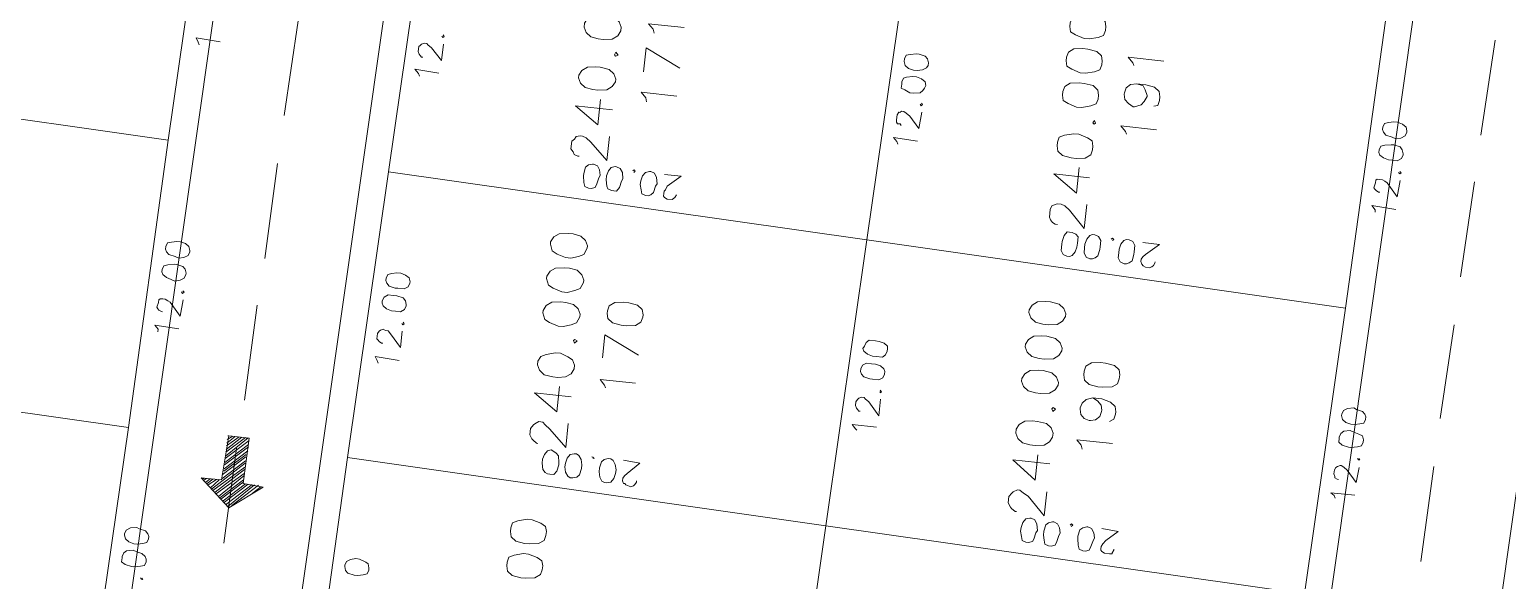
# Model space of a CAD drawing. Header units: metres. Extents: x -977055 to 805873, y -1033982 to 242021.
# Drawn here: x 2509.5 to 2571, y 805 to 828 of the extents above; entities that cross this region are included whole.
import ezdxf

# ---------------------------------------------------------------- set-up
doc = ezdxf.new("R2010")
doc.units = ezdxf.units.M
for name, color, linetype in [('PDF_acera', 7, 'Continuous'), ('PDF_areas por lote', 7, 'Continuous'), ('PDF_COTAS', 7, 'Continuous'), ('PDF_linea de centro', 7, 'Continuous'), ('PDF_LOTES', 7, 'Continuous'), ('PDF_No. lotes', 7, 'Continuous'), ('PDF_VIAS', 7, 'Continuous')]:
    doc.layers.add(name, color=color, linetype=linetype)

# ---------------------------------------------------------------- blocks, each defined once
blk = doc.blocks.new('CALLE')
at = {"layer": 'PDF_acera', "lineweight": 9}
for points in [[(-139.031424, -91.826784), (-137.676672, -90.556704), (-136.618272, -59.439744), (-137.888352, -58.084992), (-293.684832, -52.750656), (-245.083104, -88.185888)], [(-140.55552, -136.74528), (-139.28544, -138.100032), (-140.34384, -169.216992), (-141.740928, -170.487072), (-209.478528, -168.200928), (-215.70192, -134.20512)]]:
    blk.add_lwpolyline(points, close=True, dxfattribs=at)
blk.add_lwpolyline([(-236.319552, -99.828288), (-218.538432, -128.48976), (-140.386176, -131.156928), (-139.031424, -129.886848), (-137.973024, -98.769888), (-139.243104, -97.415136), (-233.102016, -94.1976)], dxfattribs=at)
at = {"layer": 'PDF_areas por lote', "lineweight": 9}
for points in [[(-189.792288, -102.283776), (-189.961632, -102.326112), (-190.08864, -102.495456), (-190.130976, -102.791808), (-190.130976, -102.961152), (-190.08864, -103.257504), (-189.961632, -103.426848), (-189.792288, -103.469184), (-189.66528, -103.469184), (-189.495936, -103.426848), (-189.411264, -103.257504), (-189.326592, -102.961152), (-189.326592, -102.791808), (-189.411264, -102.495456), (-189.495936, -102.326112), (-189.66528, -102.283776)], [(-188.649216, -102.283776), (-188.81856, -102.326112), (-188.945568, -102.495456), (-188.987904, -102.791808), (-188.987904, -102.961152), (-188.945568, -103.257504), (-188.81856, -103.426848), (-188.649216, -103.469184), (-188.522208, -103.469184), (-188.352864, -103.426848), (-188.268192, -103.257504), (-188.18352, -102.961152), (-188.18352, -102.791808), (-188.268192, -102.495456), (-188.352864, -102.326112), (-188.522208, -102.283776)], [(-183.060864, -102.580128), (-183.230208, -102.6648), (-183.357216, -102.834144), (-183.399552, -103.130496), (-183.399552, -103.29984), (-183.357216, -103.553856), (-183.230208, -103.7232), (-183.060864, -103.807872), (-182.933856, -103.807872), (-182.764512, -103.7232), (-182.67984, -103.553856), (-182.595168, -103.29984), (-182.595168, -103.130496), (-182.67984, -102.834144), (-182.764512, -102.6648), (-182.933856, -102.580128)], [(-181.325088, -102.580128), (-181.536768, -102.6648), (-181.62144, -102.834144), (-181.706112, -103.130496), (-181.706112, -103.29984), (-181.62144, -103.553856), (-181.536768, -103.7232), (-181.325088, -103.807872), (-181.240416, -103.807872), (-181.071072, -103.7232), (-180.944064, -103.553856), (-180.901728, -103.29984), (-180.901728, -103.130496), (-180.944064, -102.834144), (-181.071072, -102.6648), (-181.240416, -102.580128)], [(-180.182016, -102.580128), (-180.393696, -102.6648), (-180.478368, -102.834144), (-180.56304, -103.130496), (-180.56304, -103.29984), (-180.478368, -103.553856), (-180.393696, -103.7232), (-180.182016, -103.807872), (-180.097344, -103.807872), (-179.928, -103.7232), (-179.800992, -103.553856), (-179.758656, -103.29984), (-179.758656, -103.130496), (-179.800992, -102.834144), (-179.928, -102.6648), (-180.097344, -102.580128)], [(-179.038944, -102.580128), (-179.250624, -102.6648), (-179.335296, -102.834144), (-179.419968, -103.130496), (-179.419968, -103.29984), (-179.335296, -103.553856), (-179.250624, -103.7232), (-179.038944, -103.807872), (-178.954272, -103.807872), (-178.784928, -103.7232), (-178.65792, -103.553856), (-178.615584, -103.29984), (-178.615584, -103.130496), (-178.65792, -102.834144), (-178.784928, -102.6648), (-178.954272, -102.580128)], [(-173.450592, -102.918816), (-173.619936, -103.003488), (-173.746944, -103.172832), (-173.78928, -103.426848), (-173.78928, -103.596192), (-173.746944, -103.892544), (-173.619936, -104.061888), (-173.450592, -104.14656), (-173.36592, -104.14656), (-173.196576, -104.061888), (-173.069568, -103.892544), (-173.027232, -103.596192), (-173.027232, -103.426848), (-173.069568, -103.172832), (-173.196576, -103.003488), (-173.36592, -102.918816)], [(-171.757152, -102.918816), (-171.926496, -103.003488), (-172.053504, -103.172832), (-172.09584, -103.426848), (-172.09584, -103.596192), (-172.053504, -103.892544), (-171.926496, -104.061888), (-171.757152, -104.14656), (-171.630144, -104.14656), (-171.4608, -104.061888), (-171.333792, -103.892544), (-171.291456, -103.596192), (-171.291456, -103.426848), (-171.333792, -103.172832), (-171.4608, -103.003488), (-171.630144, -102.918816)], [(-182.129472, -103.680864), (-182.214144, -103.7232), (-182.129472, -103.807872), (-182.087136, -103.7232)], [(-172.561536, -104.019552), (-172.603872, -104.061888), (-172.561536, -104.14656), (-172.476864, -104.061888)], [(-183.611232, -118.583136), (-183.780576, -118.667808), (-183.907584, -118.837152), (-183.94992, -119.091168), (-183.94992, -119.260512), (-183.907584, -119.556864), (-183.780576, -119.726208), (-183.611232, -119.81088), (-183.484224, -119.81088), (-183.31488, -119.726208), (-183.187872, -119.556864), (-183.145536, -119.260512), (-183.145536, -119.091168), (-183.187872, -118.837152), (-183.31488, -118.667808), (-183.484224, -118.583136)], [(-181.875456, -118.583136), (-182.0448, -118.667808), (-182.171808, -118.837152), (-182.214144, -119.091168), (-182.214144, -119.260512), (-182.171808, -119.556864), (-182.0448, -119.726208), (-181.875456, -119.81088), (-181.790784, -119.81088), (-181.62144, -119.726208), (-181.494432, -119.556864), (-181.452096, -119.260512), (-181.452096, -119.091168), (-181.494432, -118.837152), (-181.62144, -118.667808), (-181.790784, -118.583136)], [(-180.732384, -118.583136), (-180.901728, -118.667808), (-181.028736, -118.837152), (-181.071072, -119.091168), (-181.071072, -119.260512), (-181.028736, -119.556864), (-180.901728, -119.726208), (-180.732384, -119.81088), (-180.647712, -119.81088), (-180.478368, -119.726208), (-180.35136, -119.556864), (-180.309024, -119.260512), (-180.309024, -119.091168), (-180.35136, -118.837152), (-180.478368, -118.667808), (-180.647712, -118.583136)], [(-179.589312, -118.583136), (-179.758656, -118.667808), (-179.885664, -118.837152), (-179.928, -119.091168), (-179.928, -119.260512), (-179.885664, -119.556864), (-179.758656, -119.726208), (-179.589312, -119.81088), (-179.50464, -119.81088), (-179.335296, -119.726208), (-179.208288, -119.556864), (-179.165952, -119.260512), (-179.165952, -119.091168), (-179.208288, -118.837152), (-179.335296, -118.667808), (-179.50464, -118.583136)], [(-174.00096, -118.921824), (-174.170304, -118.96416), (-174.297312, -119.133504), (-174.339648, -119.429856), (-174.339648, -119.5992), (-174.297312, -119.895552), (-174.170304, -120.064896), (-174.00096, -120.107232), (-173.873952, -120.107232), (-173.704608, -120.064896), (-173.619936, -119.895552), (-173.535264, -119.5992), (-173.535264, -119.429856), (-173.619936, -119.133504), (-173.704608, -118.96416), (-173.873952, -118.921824)], [(-172.30752, -118.921824), (-172.476864, -118.96416), (-172.561536, -119.133504), (-172.646208, -119.429856), (-172.646208, -119.5992), (-172.561536, -119.895552), (-172.476864, -120.064896), (-172.30752, -120.107232), (-172.180512, -120.107232), (-172.011168, -120.064896), (-171.88416, -119.895552), (-171.841824, -119.5992), (-171.841824, -119.429856), (-171.88416, -119.133504), (-172.011168, -118.96416), (-172.180512, -118.921824)], [(-171.164448, -118.921824), (-171.333792, -118.96416), (-171.418464, -119.133504), (-171.503136, -119.429856), (-171.503136, -119.5992), (-171.418464, -119.895552), (-171.333792, -120.064896), (-171.164448, -120.107232), (-171.03744, -120.107232), (-170.868096, -120.064896), (-170.741088, -119.895552), (-170.698752, -119.5992), (-170.698752, -119.429856), (-170.741088, -119.133504), (-170.868096, -118.96416), (-171.03744, -118.921824)], [(-170.021376, -118.921824), (-170.19072, -118.96416), (-170.275392, -119.133504), (-170.360064, -119.429856), (-170.360064, -119.5992), (-170.275392, -119.895552), (-170.19072, -120.064896), (-170.021376, -120.107232), (-169.894368, -120.107232), (-169.725024, -120.064896), (-169.598016, -119.895552), (-169.55568, -119.5992), (-169.55568, -119.429856), (-169.598016, -119.133504), (-169.725024, -118.96416), (-169.894368, -118.921824)], [(-182.67984, -119.683872), (-182.764512, -119.726208), (-182.67984, -119.81088), (-182.637504, -119.726208)], [(-173.111904, -120.02256), (-173.15424, -120.064896), (-173.111904, -120.107232), (-173.027232, -120.064896)]]:
    blk.add_lwpolyline(points, close=True, dxfattribs=at)
for points in [[(-185.64336, -102.87648), (-185.64336, -102.834144), (-185.558688, -102.707136), (-185.516352, -102.6648), (-185.389344, -102.580128), (-185.177664, -102.580128), (-185.050656, -102.6648), (-185.00832, -102.707136), (-184.923648, -102.834144), (-184.923648, -102.961152), (-185.00832, -103.045824), (-185.135328, -103.215168), (-185.685696, -103.807872), (-184.881312, -103.807872)], [(-183.992256, -103.807872), (-183.992256, -102.580128), (-184.542624, -103.384512), (-183.695904, -103.384512)], [(-176.033088, -103.215168), (-176.033088, -103.172832), (-175.990752, -103.045824), (-175.90608, -103.003488), (-175.821408, -102.918816), (-175.567392, -102.918816), (-175.48272, -103.003488), (-175.398048, -103.045824), (-175.355712, -103.172832), (-175.355712, -103.257504), (-175.398048, -103.384512), (-175.525056, -103.553856), (-176.075424, -104.14656), (-175.27104, -104.14656)], [(-174.381984, -104.14656), (-174.381984, -102.918816), (-174.932352, -103.7232), (-174.085632, -103.7232)], [(-186.193728, -118.879488), (-186.193728, -118.837152), (-186.109056, -118.710144), (-186.06672, -118.667808), (-185.939712, -118.583136), (-185.728032, -118.583136), (-185.601024, -118.667808), (-185.558688, -118.710144), (-185.474016, -118.837152), (-185.474016, -118.921824), (-185.558688, -119.048832), (-185.64336, -119.218176), (-186.236064, -119.81088), (-185.43168, -119.81088)], [(-184.500288, -119.81088), (-184.500288, -118.583136), (-185.092992, -119.38752), (-184.246272, -119.38752)], [(-176.583456, -119.218176), (-176.583456, -119.133504), (-176.54112, -119.048832), (-176.456448, -118.96416), (-176.371776, -118.921824), (-176.11776, -118.921824), (-175.990752, -118.96416), (-175.948416, -119.048832), (-175.90608, -119.133504), (-175.90608, -119.260512), (-175.948416, -119.38752), (-176.075424, -119.556864), (-176.625792, -120.107232), (-175.821408, -120.107232)], [(-174.932352, -120.107232), (-174.932352, -118.921824), (-175.48272, -119.726208), (-174.636, -119.726208)]]:
    blk.add_lwpolyline(points, dxfattribs=at)
at = {"layer": 'PDF_COTAS', "lineweight": 9}
for points in [[(-190.893024, -89.582976), (-191.020032, -89.582976), (-191.104704, -89.709984), (-191.14704, -89.921664), (-191.14704, -90.006336), (-191.104704, -90.218016), (-191.062368, -90.345024), (-190.93536, -90.38736), (-190.850688, -90.38736), (-190.766016, -90.345024), (-190.681344, -90.218016), (-190.639008, -90.048672), (-190.596672, -89.921664), (-190.639008, -89.709984), (-190.72368, -89.625312), (-190.850688, -89.582976)], [(-190.130976, -89.582976), (-190.257984, -89.625312), (-190.342656, -89.75232), (-190.384992, -89.921664), (-190.384992, -90.048672), (-190.342656, -90.218016), (-190.30032, -90.345024), (-190.173312, -90.38736), (-190.08864, -90.38736), (-190.003968, -90.345024), (-189.919296, -90.260352), (-189.87696, -90.048672), (-189.834624, -89.964), (-189.87696, -89.75232), (-189.961632, -89.625312), (-190.08864, -89.582976)], [(-181.325088, -89.879328), (-181.40976, -89.921664), (-181.494432, -90.048672), (-181.536768, -90.218016), (-181.579104, -90.345024), (-181.536768, -90.514368), (-181.452096, -90.641376), (-181.325088, -90.683712), (-181.282752, -90.683712), (-181.155744, -90.641376), (-181.071072, -90.556704), (-181.028736, -90.345024), (-181.028736, -90.260352), (-181.071072, -90.048672), (-181.113408, -89.921664), (-181.240416, -89.879328)], [(-180.56304, -89.921664), (-180.647712, -89.964), (-180.732384, -90.048672), (-180.77472, -90.260352), (-180.817056, -90.38736), (-180.77472, -90.556704), (-180.690048, -90.683712), (-180.56304, -90.726048), (-180.520704, -90.726048), (-180.393696, -90.683712), (-180.309024, -90.556704), (-180.266688, -90.38736), (-180.266688, -90.260352), (-180.309024, -90.091008), (-180.35136, -89.964), (-180.478368, -89.921664)], [(-190.384992, -96.94944), (-190.512, -96.991776), (-190.596672, -97.076448), (-190.639008, -97.288128), (-190.639008, -97.415136), (-190.596672, -97.58448), (-190.554336, -97.711488), (-190.427328, -97.753824), (-190.342656, -97.753824), (-190.215648, -97.711488), (-190.173312, -97.626816), (-190.08864, -97.415136), (-190.08864, -97.288128), (-190.130976, -97.118784), (-190.215648, -96.991776), (-190.342656, -96.94944)], [(-181.579104, -97.245792), (-181.663776, -97.288128), (-181.748448, -97.415136), (-181.790784, -97.58448), (-181.790784, -97.711488), (-181.790784, -97.880832), (-181.706112, -98.00784), (-181.579104, -98.050176), (-181.536768, -98.050176), (-181.40976, -98.00784), (-181.325088, -97.923168), (-181.282752, -97.711488), (-181.282752, -97.58448), (-181.282752, -97.415136), (-181.367424, -97.288128), (-181.494432, -97.245792)], [(-180.817056, -97.288128), (-180.901728, -97.330464), (-180.9864, -97.415136), (-181.028736, -97.626816), (-181.028736, -97.711488), (-181.028736, -97.923168), (-180.944064, -98.050176), (-180.817056, -98.092512), (-180.77472, -98.092512), (-180.647712, -98.050176), (-180.56304, -97.923168), (-180.520704, -97.753824), (-180.520704, -97.626816), (-180.56304, -97.457472), (-180.605376, -97.330464), (-180.732384, -97.288128)], [(-186.617088, -103.384512), (-186.617088, -103.51152), (-186.49008, -103.596192), (-186.2784, -103.638528), (-186.193728, -103.638528), (-185.982048, -103.596192), (-185.897376, -103.51152), (-185.85504, -103.426848), (-185.812704, -103.342176), (-185.85504, -103.215168), (-185.982048, -103.130496), (-186.151392, -103.08816), (-186.2784, -103.08816), (-186.49008, -103.130496), (-186.574752, -103.215168), (-186.617088, -103.29984)], [(-186.617088, -103.384512), (-186.617088, -103.51152), (-186.49008, -103.596192), (-186.2784, -103.638528), (-186.193728, -103.638528), (-185.982048, -103.596192), (-185.897376, -103.51152), (-185.85504, -103.426848), (-185.812704, -103.342176), (-185.85504, -103.215168), (-185.982048, -103.130496), (-186.151392, -103.08816), (-186.2784, -103.08816), (-186.49008, -103.130496), (-186.574752, -103.215168), (-186.617088, -103.29984)], [(-177.049152, -103.7232), (-177.006816, -103.850208), (-176.879808, -103.892544), (-176.710464, -103.93488), (-176.583456, -103.977216), (-176.414112, -103.93488), (-176.287104, -103.850208), (-176.244768, -103.7232), (-176.244768, -103.680864), (-176.287104, -103.553856), (-176.371776, -103.469184), (-176.583456, -103.426848), (-176.668128, -103.426848), (-176.879808, -103.469184), (-177.006816, -103.51152), (-177.049152, -103.638528)], [(-177.049152, -103.7232), (-177.006816, -103.850208), (-176.879808, -103.892544), (-176.710464, -103.93488), (-176.583456, -103.977216), (-176.414112, -103.93488), (-176.287104, -103.850208), (-176.244768, -103.7232), (-176.244768, -103.680864), (-176.287104, -103.553856), (-176.371776, -103.469184), (-176.583456, -103.426848), (-176.668128, -103.426848), (-176.879808, -103.469184), (-177.006816, -103.51152), (-177.049152, -103.638528)], [(-186.659424, -104.14656), (-186.617088, -104.273568), (-186.532416, -104.35824), (-186.320736, -104.400576), (-186.193728, -104.400576), (-186.024384, -104.35824), (-185.897376, -104.273568), (-185.85504, -104.188896), (-185.85504, -104.104224), (-185.897376, -103.977216), (-186.024384, -103.892544), (-186.193728, -103.850208), (-186.320736, -103.850208), (-186.49008, -103.892544), (-186.617088, -103.977216), (-186.659424, -104.061888)], [(-186.659424, -104.14656), (-186.617088, -104.273568), (-186.532416, -104.35824), (-186.320736, -104.400576), (-186.193728, -104.400576), (-186.024384, -104.35824), (-185.897376, -104.273568), (-185.85504, -104.188896), (-185.85504, -104.104224), (-185.897376, -103.977216), (-186.024384, -103.892544), (-186.193728, -103.850208), (-186.320736, -103.850208), (-186.49008, -103.892544), (-186.617088, -103.977216), (-186.659424, -104.061888)], [(-177.049152, -104.485248), (-177.049152, -104.56992), (-176.922144, -104.654592), (-176.710464, -104.696928), (-176.625792, -104.739264), (-176.414112, -104.696928), (-176.287104, -104.612256), (-176.244768, -104.485248), (-176.244768, -104.442912), (-176.287104, -104.315904), (-176.414112, -104.231232), (-176.583456, -104.188896), (-176.710464, -104.188896), (-176.922144, -104.231232), (-177.006816, -104.273568), (-177.049152, -104.400576)], [(-177.049152, -104.485248), (-177.049152, -104.56992), (-176.922144, -104.654592), (-176.710464, -104.696928), (-176.625792, -104.739264), (-176.414112, -104.696928), (-176.287104, -104.612256), (-176.244768, -104.485248), (-176.244768, -104.442912), (-176.287104, -104.315904), (-176.414112, -104.231232), (-176.583456, -104.188896), (-176.710464, -104.188896), (-176.922144, -104.231232), (-177.006816, -104.273568), (-177.049152, -104.400576)], [(-185.897376, -104.696928), (-185.897376, -104.739264), (-185.939712, -104.7816), (-185.939712, -104.739264), (-185.939712, -104.7816), (-185.897376, -104.739264)], [(-186.70176, -105.289632), (-186.659424, -105.41664), (-186.532416, -105.501312), (-186.363072, -105.543648), (-186.236064, -105.543648), (-186.06672, -105.501312), (-185.939712, -105.41664), (-185.897376, -105.331968), (-185.897376, -105.247296), (-185.939712, -105.120288), (-186.024384, -105.035616), (-186.236064, -104.99328), (-186.363072, -104.99328), (-186.532416, -105.035616), (-186.659424, -105.120288), (-186.70176, -105.20496)], [(-186.70176, -105.289632), (-186.659424, -105.41664), (-186.532416, -105.501312), (-186.363072, -105.543648), (-186.236064, -105.543648), (-186.06672, -105.501312), (-185.939712, -105.41664), (-185.897376, -105.331968), (-185.897376, -105.247296), (-185.939712, -105.120288), (-186.024384, -105.035616), (-186.236064, -104.99328), (-186.363072, -104.99328), (-186.532416, -105.035616), (-186.659424, -105.120288), (-186.70176, -105.20496)], [(-176.32944, -105.035616), (-176.287104, -105.077952), (-176.32944, -105.120288), (-176.371776, -105.077952), (-176.32944, -105.120288), (-176.287104, -105.077952)], [(-185.897376, -105.755328), (-185.939712, -106.305696), (-186.320736, -105.924672), (-186.405408, -105.84), (-186.49008, -105.797664), (-186.574752, -105.797664), (-186.659424, -105.84), (-186.659424, -105.882336), (-186.70176, -105.924672), (-186.744096, -106.094016), (-186.70176, -106.178688), (-186.659424, -106.221024), (-186.574752, -106.26336), (-186.532416, -106.26336), (-186.574752, -106.26336), (-186.659424, -106.221024), (-186.70176, -106.178688), (-186.744096, -106.094016), (-186.70176, -105.924672), (-186.659424, -105.882336), (-186.659424, -105.84), (-186.574752, -105.797664), (-186.49008, -105.797664), (-186.405408, -105.84), (-186.320736, -105.924672), (-185.939712, -106.305696)], [(-177.091488, -105.62832), (-177.049152, -105.712992), (-176.96448, -105.797664), (-176.7528, -105.84), (-176.668128, -105.882336), (-176.456448, -105.84), (-176.32944, -105.755328), (-176.287104, -105.62832), (-176.287104, -105.585984), (-176.32944, -105.458976), (-176.456448, -105.374304), (-176.625792, -105.331968), (-176.7528, -105.331968), (-176.922144, -105.374304), (-177.049152, -105.41664), (-177.091488, -105.543648)], [(-177.091488, -105.62832), (-177.049152, -105.712992), (-176.96448, -105.797664), (-176.7528, -105.84), (-176.668128, -105.882336), (-176.456448, -105.84), (-176.32944, -105.755328), (-176.287104, -105.62832), (-176.287104, -105.585984), (-176.32944, -105.458976), (-176.456448, -105.374304), (-176.625792, -105.331968), (-176.7528, -105.331968), (-176.922144, -105.374304), (-177.049152, -105.41664), (-177.091488, -105.543648)], [(-176.32944, -106.094016), (-176.32944, -106.644384), (-176.710464, -106.221024), (-176.837472, -106.178688), (-176.879808, -106.136352), (-176.96448, -106.136352), (-177.049152, -106.136352), (-177.091488, -106.178688), (-177.133824, -106.26336), (-177.133824, -106.432704), (-177.091488, -106.47504), (-177.049152, -106.517376), (-176.96448, -106.559712), (-177.049152, -106.517376), (-177.091488, -106.47504), (-177.133824, -106.432704), (-177.133824, -106.26336), (-177.091488, -106.178688), (-177.049152, -106.136352), (-176.96448, -106.136352), (-176.879808, -106.136352), (-176.837472, -106.178688), (-176.710464, -106.221024), (-176.32944, -106.644384)], [(-183.907584, -113.968512), (-183.907584, -113.164128), (-184.034592, -113.291136), (-184.076928, -113.333472), (-184.034592, -113.291136), (-183.907584, -113.164128)], [(-182.976192, -114.010848), (-183.52656, -114.010848), (-183.1032, -113.629824), (-183.018528, -113.502816), (-182.976192, -113.46048), (-182.976192, -113.375808), (-183.018528, -113.291136), (-183.060864, -113.2488), (-183.145536, -113.206464), (-183.272544, -113.206464), (-183.357216, -113.2488), (-183.399552, -113.291136), (-183.441888, -113.333472), (-183.441888, -113.375808), (-183.441888, -113.333472), (-183.399552, -113.291136), (-183.357216, -113.2488), (-183.272544, -113.206464), (-183.145536, -113.206464), (-183.060864, -113.2488), (-183.018528, -113.291136), (-182.976192, -113.375808), (-182.976192, -113.46048), (-183.018528, -113.502816), (-183.1032, -113.629824), (-183.52656, -114.010848)], [(-182.129472, -113.2488), (-182.214144, -113.291136), (-182.298816, -113.375808), (-182.341152, -113.587488), (-182.341152, -113.67216), (-182.341152, -113.88384), (-182.25648, -114.010848), (-182.129472, -114.053184), (-182.0448, -114.053184), (-181.960128, -114.010848), (-181.875456, -113.88384), (-181.83312, -113.714496), (-181.83312, -113.587488), (-181.83312, -113.418144), (-181.917792, -113.291136), (-182.0448, -113.2488)], [(-182.129472, -113.2488), (-182.214144, -113.291136), (-182.298816, -113.375808), (-182.341152, -113.587488), (-182.341152, -113.67216), (-182.341152, -113.88384), (-182.25648, -114.010848), (-182.129472, -114.053184), (-182.0448, -114.053184), (-181.960128, -114.010848), (-181.875456, -113.88384), (-181.83312, -113.714496), (-181.83312, -113.587488), (-181.83312, -113.418144), (-181.917792, -113.291136), (-182.0448, -113.2488)], [(-181.367424, -113.2488), (-181.452096, -113.291136), (-181.536768, -113.418144), (-181.579104, -113.587488), (-181.579104, -113.714496), (-181.579104, -113.926176), (-181.494432, -114.010848), (-181.367424, -114.053184), (-181.282752, -114.053184), (-181.19808, -114.053184), (-181.113408, -113.926176), (-181.071072, -113.756832), (-181.071072, -113.629824), (-181.071072, -113.418144), (-181.155744, -113.333472), (-181.282752, -113.291136)], [(-181.367424, -113.2488), (-181.452096, -113.291136), (-181.536768, -113.418144), (-181.579104, -113.587488), (-181.579104, -113.714496), (-181.579104, -113.926176), (-181.494432, -114.010848), (-181.367424, -114.053184), (-181.282752, -114.053184), (-181.19808, -114.053184), (-181.113408, -113.926176), (-181.071072, -113.756832), (-181.071072, -113.629824), (-181.071072, -113.418144), (-181.155744, -113.333472), (-181.282752, -113.291136)], [(-174.339648, -114.3072), (-174.297312, -113.502816), (-174.42432, -113.629824), (-174.508992, -113.67216), (-174.42432, -113.629824), (-174.297312, -113.502816)], [(-173.36592, -114.349536), (-173.916288, -114.3072), (-173.535264, -113.968512), (-173.450592, -113.841504), (-173.408256, -113.756832), (-173.408256, -113.67216), (-173.450592, -113.629824), (-173.450592, -113.587488), (-173.535264, -113.545152), (-173.704608, -113.545152), (-173.78928, -113.545152), (-173.831616, -113.587488), (-173.831616, -113.67216), (-173.873952, -113.714496), (-173.831616, -113.67216), (-173.831616, -113.587488), (-173.78928, -113.545152), (-173.704608, -113.545152), (-173.535264, -113.545152), (-173.450592, -113.587488), (-173.450592, -113.629824), (-173.408256, -113.67216), (-173.408256, -113.756832), (-173.450592, -113.841504), (-173.535264, -113.968512), (-173.916288, -114.3072)], [(-172.5192, -113.587488), (-172.646208, -113.587488), (-172.688544, -113.714496), (-172.773216, -113.88384), (-172.773216, -114.010848), (-172.73088, -114.222528), (-172.646208, -114.3072), (-172.561536, -114.349536), (-172.476864, -114.391872), (-172.349856, -114.349536), (-172.265184, -114.222528), (-172.222848, -114.053184), (-172.222848, -113.926176), (-172.265184, -113.714496), (-172.30752, -113.629824), (-172.434528, -113.587488)], [(-172.5192, -113.587488), (-172.646208, -113.587488), (-172.688544, -113.714496), (-172.773216, -113.88384), (-172.773216, -114.010848), (-172.73088, -114.222528), (-172.646208, -114.3072), (-172.561536, -114.349536), (-172.476864, -114.391872), (-172.349856, -114.349536), (-172.265184, -114.222528), (-172.222848, -114.053184), (-172.222848, -113.926176), (-172.265184, -113.714496), (-172.30752, -113.629824), (-172.434528, -113.587488)], [(-171.757152, -113.587488), (-171.88416, -113.629824), (-171.968832, -113.756832), (-172.011168, -113.926176), (-172.011168, -114.053184), (-171.968832, -114.222528), (-171.88416, -114.349536), (-171.799488, -114.391872), (-171.714816, -114.391872), (-171.587808, -114.349536), (-171.503136, -114.264864), (-171.4608, -114.053184), (-171.4608, -113.968512), (-171.503136, -113.756832), (-171.545472, -113.629824), (-171.67248, -113.587488)], [(-171.757152, -113.587488), (-171.88416, -113.629824), (-171.968832, -113.756832), (-172.011168, -113.926176), (-172.011168, -114.053184), (-171.968832, -114.222528), (-171.88416, -114.349536), (-171.799488, -114.391872), (-171.714816, -114.391872), (-171.587808, -114.349536), (-171.503136, -114.264864), (-171.4608, -114.053184), (-171.4608, -113.968512), (-171.503136, -113.756832), (-171.545472, -113.629824), (-171.67248, -113.587488)], [(-182.67984, -113.968512), (-182.722176, -114.010848), (-182.764512, -113.968512), (-182.722176, -113.968512), (-182.764512, -113.968512), (-182.722176, -114.010848)], [(-173.069568, -114.3072), (-173.111904, -114.349536), (-173.15424, -114.3072), (-173.111904, -114.264864), (-173.15424, -114.3072), (-173.111904, -114.349536)], [(-187.167456, -119.38752), (-187.12512, -119.514528), (-187.040448, -119.556864), (-186.828768, -119.5992), (-186.744096, -119.641536), (-186.532416, -119.5992), (-186.405408, -119.514528), (-186.363072, -119.38752), (-186.363072, -119.345184), (-186.405408, -119.218176), (-186.532416, -119.133504), (-186.70176, -119.091168), (-186.828768, -119.091168), (-186.998112, -119.133504), (-187.12512, -119.17584), (-187.167456, -119.302848)], [(-187.167456, -119.38752), (-187.12512, -119.514528), (-187.040448, -119.556864), (-186.828768, -119.5992), (-186.744096, -119.641536), (-186.532416, -119.5992), (-186.405408, -119.514528), (-186.363072, -119.38752), (-186.363072, -119.345184), (-186.405408, -119.218176), (-186.532416, -119.133504), (-186.70176, -119.091168), (-186.828768, -119.091168), (-186.998112, -119.133504), (-187.12512, -119.17584), (-187.167456, -119.302848)], [(-177.59952, -119.726208), (-177.557184, -119.81088), (-177.430176, -119.895552), (-177.260832, -119.937888), (-177.133824, -119.937888), (-176.922144, -119.937888), (-176.837472, -119.853216), (-176.795136, -119.726208), (-176.795136, -119.641536), (-176.795136, -119.556864), (-176.922144, -119.472192), (-177.133824, -119.429856), (-177.218496, -119.429856), (-177.430176, -119.429856), (-177.557184, -119.514528), (-177.59952, -119.641536)], [(-177.59952, -119.726208), (-177.557184, -119.81088), (-177.430176, -119.895552), (-177.260832, -119.937888), (-177.133824, -119.937888), (-176.922144, -119.937888), (-176.837472, -119.853216), (-176.795136, -119.726208), (-176.795136, -119.641536), (-176.795136, -119.556864), (-176.922144, -119.472192), (-177.133824, -119.429856), (-177.218496, -119.429856), (-177.430176, -119.429856), (-177.557184, -119.514528), (-177.59952, -119.641536)], [(-187.209792, -120.149568), (-187.167456, -120.276576), (-187.040448, -120.318912), (-186.871104, -120.361248), (-186.744096, -120.403584), (-186.574752, -120.361248), (-186.447744, -120.276576), (-186.405408, -120.149568), (-186.405408, -120.107232), (-186.447744, -119.980224), (-186.532416, -119.895552), (-186.744096, -119.853216), (-186.871104, -119.853216), (-187.040448, -119.895552), (-187.167456, -119.937888), (-187.209792, -120.064896)], [(-187.209792, -120.149568), (-187.167456, -120.276576), (-187.040448, -120.318912), (-186.871104, -120.361248), (-186.744096, -120.403584), (-186.574752, -120.361248), (-186.447744, -120.276576), (-186.405408, -120.149568), (-186.405408, -120.107232), (-186.447744, -119.980224), (-186.532416, -119.895552), (-186.744096, -119.853216), (-186.871104, -119.853216), (-187.040448, -119.895552), (-187.167456, -119.937888), (-187.209792, -120.064896)], [(-177.59952, -120.488256), (-177.557184, -120.572928), (-177.472512, -120.6576), (-177.260832, -120.699936), (-177.17616, -120.699936), (-176.96448, -120.699936), (-176.837472, -120.615264), (-176.795136, -120.488256), (-176.795136, -120.403584), (-176.837472, -120.318912), (-176.96448, -120.23424), (-177.133824, -120.191904), (-177.260832, -120.191904), (-177.430176, -120.191904), (-177.557184, -120.276576), (-177.59952, -120.403584)], [(-177.59952, -120.488256), (-177.557184, -120.572928), (-177.472512, -120.6576), (-177.260832, -120.699936), (-177.17616, -120.699936), (-176.96448, -120.699936), (-176.837472, -120.615264), (-176.795136, -120.488256), (-176.795136, -120.403584), (-176.837472, -120.318912), (-176.96448, -120.23424), (-177.133824, -120.191904), (-177.260832, -120.191904), (-177.430176, -120.191904), (-177.557184, -120.276576), (-177.59952, -120.403584)], [(-186.447744, -120.699936), (-186.405408, -120.742272), (-186.447744, -120.784608), (-186.49008, -120.742272), (-186.447744, -120.784608), (-186.405408, -120.742272)], [(-187.252128, -121.29264), (-187.209792, -121.419648), (-187.082784, -121.461984), (-186.91344, -121.50432), (-186.786432, -121.546656), (-186.617088, -121.50432), (-186.49008, -121.419648), (-186.447744, -121.29264), (-186.447744, -121.250304), (-186.49008, -121.123296), (-186.574752, -121.038624), (-186.786432, -120.996288), (-186.871104, -120.996288), (-187.082784, -121.038624), (-187.209792, -121.08096), (-187.252128, -121.207968)], [(-187.252128, -121.29264), (-187.209792, -121.419648), (-187.082784, -121.461984), (-186.91344, -121.50432), (-186.786432, -121.546656), (-186.617088, -121.50432), (-186.49008, -121.419648), (-186.447744, -121.29264), (-186.447744, -121.250304), (-186.49008, -121.123296), (-186.574752, -121.038624), (-186.786432, -120.996288), (-186.871104, -120.996288), (-187.082784, -121.038624), (-187.209792, -121.08096), (-187.252128, -121.207968)], [(-177.641856, -121.631328), (-177.59952, -121.716), (-177.514848, -121.800672), (-177.303168, -121.843008), (-177.218496, -121.843008), (-177.006816, -121.843008), (-176.879808, -121.758336), (-176.837472, -121.631328), (-176.837472, -121.546656), (-176.879808, -121.461984), (-177.006816, -121.377312), (-177.17616, -121.334976), (-177.303168, -121.334976), (-177.472512, -121.334976), (-177.59952, -121.419648), (-177.641856, -121.546656)], [(-177.641856, -121.631328), (-177.59952, -121.716), (-177.514848, -121.800672), (-177.303168, -121.843008), (-177.218496, -121.843008), (-177.006816, -121.843008), (-176.879808, -121.758336), (-176.837472, -121.631328), (-176.837472, -121.546656), (-176.879808, -121.461984), (-177.006816, -121.377312), (-177.17616, -121.334976), (-177.303168, -121.334976), (-177.472512, -121.334976), (-177.59952, -121.419648), (-177.641856, -121.546656)], [(-176.879808, -121.038624), (-176.837472, -121.08096), (-176.879808, -121.123296), (-176.922144, -121.08096), (-176.879808, -121.123296), (-176.837472, -121.08096)], [(-186.447744, -121.758336), (-186.49008, -122.308704), (-186.828768, -121.92768), (-186.955776, -121.843008), (-187.040448, -121.800672), (-187.12512, -121.800672), (-187.167456, -121.800672), (-187.209792, -121.843008), (-187.252128, -121.92768), (-187.252128, -122.097024), (-187.252128, -122.181696), (-187.209792, -122.181696), (-187.12512, -122.224032), (-187.082784, -122.224032), (-187.12512, -122.224032), (-187.209792, -122.181696), (-187.252128, -122.181696), (-187.252128, -122.097024), (-187.252128, -121.92768), (-187.209792, -121.843008), (-187.167456, -121.800672), (-187.12512, -121.800672), (-187.040448, -121.800672), (-186.955776, -121.843008), (-186.828768, -121.92768), (-186.49008, -122.308704)], [(-176.879808, -122.097024), (-176.879808, -122.647392), (-177.260832, -122.224032), (-177.345504, -122.13936), (-177.430176, -122.097024), (-177.514848, -122.097024), (-177.59952, -122.13936), (-177.641856, -122.181696), (-177.684192, -122.266368), (-177.684192, -122.393376), (-177.641856, -122.478048), (-177.59952, -122.520384), (-177.514848, -122.56272), (-177.472512, -122.56272), (-177.514848, -122.56272), (-177.59952, -122.520384), (-177.641856, -122.478048), (-177.684192, -122.393376), (-177.684192, -122.266368), (-177.641856, -122.181696), (-177.59952, -122.13936), (-177.514848, -122.097024), (-177.430176, -122.097024), (-177.345504, -122.13936), (-177.260832, -122.224032), (-176.879808, -122.647392)], [(-182.637504, -129.251808), (-182.764512, -129.251808), (-182.849184, -129.378816), (-182.89152, -129.590496), (-182.89152, -129.675168), (-182.849184, -129.886848), (-182.806848, -130.013856), (-182.67984, -130.056192), (-182.595168, -130.056192), (-182.46816, -130.013856), (-182.425824, -129.886848), (-182.383488, -129.717504), (-182.341152, -129.590496), (-182.383488, -129.378816), (-182.46816, -129.294144), (-182.595168, -129.251808)], [(-181.875456, -129.251808), (-182.002464, -129.294144), (-182.087136, -129.421152), (-182.129472, -129.590496), (-182.129472, -129.717504), (-182.087136, -129.886848), (-182.0448, -130.013856), (-181.917792, -130.056192), (-181.83312, -130.056192), (-181.748448, -130.013856), (-181.663776, -129.929184), (-181.62144, -129.717504), (-181.579104, -129.632832), (-181.62144, -129.421152), (-181.706112, -129.294144), (-181.83312, -129.251808)], [(-173.069568, -129.54816), (-173.15424, -129.590496), (-173.238912, -129.717504), (-173.281248, -129.886848), (-173.281248, -130.013856), (-173.281248, -130.1832), (-173.196576, -130.310208), (-173.069568, -130.352544), (-173.027232, -130.352544), (-172.900224, -130.310208), (-172.815552, -130.225536), (-172.773216, -130.013856), (-172.773216, -129.929184), (-172.815552, -129.717504), (-172.857888, -129.590496), (-172.984896, -129.54816)], [(-172.30752, -129.590496), (-172.392192, -129.632832), (-172.476864, -129.717504), (-172.5192, -129.929184), (-172.561536, -130.056192), (-172.5192, -130.225536), (-172.434528, -130.352544), (-172.30752, -130.39488), (-172.265184, -130.39488), (-172.138176, -130.352544), (-172.053504, -130.225536), (-172.011168, -130.056192), (-172.011168, -129.929184), (-172.053504, -129.75984), (-172.09584, -129.632832), (-172.222848, -129.590496)]]:
    blk.add_lwpolyline(points, close=True, dxfattribs=at)
for points in [[(-183.31488, -89.964), (-183.230208, -89.964), (-183.1032, -89.836992), (-183.145536, -90.641376)], [(-182.637504, -90.048672), (-182.637504, -90.006336), (-182.595168, -89.921664), (-182.552832, -89.879328), (-182.510496, -89.836992), (-182.341152, -89.879328), (-182.25648, -89.879328), (-182.214144, -89.921664), (-182.214144, -90.006336), (-182.214144, -90.091008), (-182.25648, -90.17568), (-182.298816, -90.260352), (-182.722176, -90.641376), (-182.171808, -90.683712)], [(-191.485728, -90.260352), (-191.528064, -90.302688), (-191.528064, -90.345024), (-191.485728, -90.302688)], [(-173.704608, -90.302688), (-173.619936, -90.260352), (-173.492928, -90.17568), (-173.535264, -90.980064)], [(-181.917792, -90.59904), (-181.960128, -90.641376), (-181.917792, -90.683712), (-181.875456, -90.641376)], [(-183.568896, -97.330464), (-183.484224, -97.288128), (-183.357216, -97.203456), (-183.399552, -98.00784)], [(-182.89152, -97.415136), (-182.89152, -97.3728), (-182.849184, -97.288128), (-182.806848, -97.245792), (-182.764512, -97.203456), (-182.595168, -97.203456), (-182.510496, -97.245792), (-182.46816, -97.288128), (-182.425824, -97.3728), (-182.46816, -97.457472), (-182.46816, -97.542144), (-182.552832, -97.626816), (-182.976192, -98.00784), (-182.425824, -98.00784)], [(-173.958624, -97.669152), (-173.873952, -97.626816), (-173.746944, -97.499808), (-173.78928, -98.304192)], [(-173.323584, -97.711488), (-173.323584, -97.669152), (-173.281248, -97.626816), (-173.238912, -97.58448), (-173.15424, -97.542144), (-172.984896, -97.542144), (-172.94256, -97.58448), (-172.900224, -97.626816), (-172.857888, -97.711488), (-172.857888, -97.79616), (-172.900224, -97.838496), (-172.984896, -97.965504), (-173.36592, -98.346528), (-172.815552, -98.346528)], [(-182.171808, -97.965504), (-182.214144, -98.00784), (-182.171808, -98.050176), (-182.129472, -98.00784)], [(-172.561536, -98.261856), (-172.603872, -98.304192), (-172.561536, -98.346528), (-172.5192, -98.304192)], [(-184.627296, -129.33648), (-184.542624, -129.294144), (-184.457952, -129.167136), (-184.457952, -129.97152)], [(-183.992256, -129.378816), (-183.992256, -129.33648), (-183.94992, -129.251808), (-183.907584, -129.251808), (-183.822912, -129.209472), (-183.695904, -129.209472), (-183.611232, -129.251808), (-183.568896, -129.294144), (-183.52656, -129.378816), (-183.52656, -129.421152), (-183.568896, -129.505824), (-183.653568, -129.632832), (-184.034592, -129.97152), (-183.52656, -130.013856)], [(-175.05936, -129.632832), (-174.974688, -129.632832), (-174.84768, -129.505824), (-174.890016, -130.310208)], [(-174.381984, -129.717504), (-174.381984, -129.675168), (-174.339648, -129.590496), (-174.297312, -129.54816), (-174.254976, -129.505824), (-174.085632, -129.54816), (-174.00096, -129.54816), (-173.958624, -129.590496), (-173.958624, -129.675168), (-173.958624, -129.75984), (-174.00096, -129.844512), (-174.043296, -129.929184), (-174.466656, -130.310208), (-173.916288, -130.352544)], [(-183.230208, -129.929184), (-183.272544, -129.97152), (-183.272544, -130.013856), (-183.230208, -129.97152)], [(-173.662272, -130.267872), (-173.704608, -130.310208), (-173.662272, -130.352544), (-173.619936, -130.310208)]]:
    blk.add_lwpolyline(points, dxfattribs=at)
at = {"layer": 'PDF_linea de centro', "lineweight": 9}
for points in [[(-186.871104, -92.969856), (-190.046304, -92.885184)], [(-182.087136, -93.1392), (-185.262336, -93.054528)], [(-177.345504, -93.308544), (-180.520704, -93.223872)], [(-172.561536, -93.477888), (-175.736736, -93.35088)], [(-186.405408, -132.384672), (-183.230208, -132.469344)], [(-181.62144, -132.51168), (-178.488576, -132.638688)], [(-176.879808, -132.681024), (-173.704608, -132.808032)], [(-172.138176, -132.850368), (-168.962976, -132.977376)]]:
    blk.add_lwpolyline(points, dxfattribs=at)
at = {"layer": 'PDF_LOTES', "lineweight": 20}
for points in [[(-196.142688, -88.990272), (-186.574752, -89.32896), (-186.024384, -73.325952), (-195.59232, -72.987264)], [(-186.574752, -89.32896), (-176.96448, -89.625312), (-176.414112, -73.66464), (-186.024384, -73.325952)], [(-176.96448, -89.625312), (-167.354208, -89.964), (-166.80384, -73.960992), (-176.414112, -73.66464)], [(-196.947072, -112.317408), (-187.3368, -112.656096), (-186.786432, -96.653088), (-196.396704, -96.356736)], [(-187.3368, -112.656096), (-177.768864, -112.994784), (-177.218496, -96.991776), (-186.786432, -96.653088)], [(-177.768864, -112.994784), (-168.158592, -113.333472), (-167.608224, -97.330464), (-177.218496, -96.991776)], [(-197.49744, -128.320416), (-187.887168, -128.659104), (-187.3368, -112.656096), (-196.947072, -112.317408)], [(-187.887168, -128.659104), (-178.319232, -128.997792), (-177.768864, -112.994784), (-187.3368, -112.656096)], [(-178.319232, -128.997792), (-168.70896, -129.294144), (-168.158592, -113.333472), (-177.768864, -112.994784)]]:
    blk.add_lwpolyline(points, close=True, dxfattribs=at)
at = {"layer": 'PDF_No. lotes', "lineweight": 20}
for points in [[(-183.568896, -104.908608), (-183.484224, -104.866272), (-183.31488, -104.696928), (-183.31488, -105.882336)], [(-182.383488, -105.882336), (-181.83312, -104.696928), (-182.595168, -104.696928)], [(-174.00096, -105.247296), (-173.873952, -105.20496), (-173.704608, -105.035616), (-173.704608, -106.221024)], [(-172.773216, -106.221024), (-172.222848, -105.035616), (-173.027232, -105.035616)], [(-171.714816, -105.247296), (-171.587808, -105.20496), (-171.418464, -105.035616), (-171.418464, -106.221024)], [(-183.907584, -120.826944), (-183.780576, -120.784608), (-183.611232, -120.615264), (-183.611232, -121.800672)], [(-182.171808, -120.996288), (-182.25648, -121.165632), (-182.383488, -121.29264), (-182.552832, -121.334976), (-182.595168, -121.334976), (-182.764512, -121.29264), (-182.89152, -121.165632), (-182.933856, -120.996288), (-182.933856, -120.953952), (-182.89152, -120.784608), (-182.764512, -120.6576), (-182.595168, -120.615264), (-182.552832, -120.615264), (-182.383488, -120.6576), (-182.25648, -120.784608), (-182.171808, -120.996288), (-182.171808, -121.29264), (-182.25648, -121.588992), (-182.383488, -121.758336), (-182.552832, -121.800672), (-182.637504, -121.800672), (-182.806848, -121.758336), (-182.89152, -121.631328)], [(-173.36592, -121.165632), (-173.281248, -121.123296), (-173.111904, -120.953952), (-173.111904, -122.13936)], [(-171.67248, -121.334976), (-171.714816, -121.546656), (-171.841824, -121.631328), (-172.011168, -121.716), (-172.053504, -121.716), (-172.222848, -121.631328), (-172.349856, -121.546656), (-172.434528, -121.334976), (-172.434528, -121.29264), (-172.349856, -121.123296), (-172.222848, -120.996288), (-172.053504, -120.953952), (-172.011168, -120.953952), (-171.841824, -120.996288), (-171.714816, -121.123296), (-171.67248, -121.334976), (-171.67248, -121.631328), (-171.714816, -121.92768), (-171.841824, -122.097024), (-172.011168, -122.13936), (-172.138176, -122.13936), (-172.30752, -122.097024), (-172.349856, -121.970016)], [(-171.079776, -121.165632), (-170.995104, -121.123296), (-170.82576, -120.953952), (-170.82576, -122.13936)]]:
    blk.add_lwpolyline(points, dxfattribs=at)
for points in [[(-181.113408, -104.696928), (-181.282752, -104.739264), (-181.40976, -104.908608), (-181.452096, -105.20496), (-181.452096, -105.374304), (-181.40976, -105.670656), (-181.282752, -105.84), (-181.113408, -105.882336), (-181.028736, -105.882336), (-180.859392, -105.84), (-180.732384, -105.670656), (-180.690048, -105.374304), (-180.690048, -105.20496), (-180.732384, -104.908608), (-180.859392, -104.739264), (-181.028736, -104.696928)], [(-181.452096, -120.615264), (-181.62144, -120.6576), (-181.748448, -120.826944), (-181.790784, -121.123296), (-181.790784, -121.29264), (-181.748448, -121.588992), (-181.62144, -121.758336), (-181.452096, -121.800672), (-181.325088, -121.800672), (-181.155744, -121.758336), (-181.028736, -121.588992), (-180.9864, -121.29264), (-180.9864, -121.123296), (-181.028736, -120.826944), (-181.155744, -120.6576), (-181.325088, -120.615264)]]:
    blk.add_lwpolyline(points, close=True, dxfattribs=at)
at = {"layer": 'PDF_VIAS', "lineweight": 20}
blk.add_lwpolyline([(-187.97184, -91.911456), (-187.97184, -92.588832), (-186.49008, -92.673504), (-186.49008, -93.35088), (-188.014176, -93.308544), (-188.056512, -93.98592), (-188.860896, -92.92752)], close=True, dxfattribs=at)
at = {"layer": 'PDF_VIAS', "lineweight": 9}
for points in [[(-187.97184, -92.0808), (-188.056512, -91.996128)], [(-187.97184, -91.996128), (-188.014176, -91.953792)], [(-187.675488, -93.308544), (-188.437536, -92.461824)], [(-187.54848, -93.308544), (-188.3952, -92.419488)], [(-187.463808, -93.308544), (-188.352864, -92.334816)], [(-187.3368, -93.308544), (-188.310528, -92.29248)], [(-187.97184, -92.50416), (-188.268192, -92.250144)], [(-187.97184, -92.419488), (-188.18352, -92.165472)], [(-187.97184, -92.29248), (-188.141184, -92.123136)], [(-187.97184, -92.207808), (-188.098848, -92.0808)], [(-188.014176, -93.689568), (-188.81856, -92.885184)], [(-188.014176, -93.604896), (-188.776224, -92.800512)], [(-188.014176, -93.816576), (-188.776224, -93.012192)], [(-188.014176, -93.477888), (-188.691552, -92.758176)], [(-188.014176, -93.393216), (-188.649216, -92.71584)], [(-187.97184, -93.308544), (-188.60688, -92.631168)], [(-187.887168, -93.308544), (-188.564544, -92.588832)], [(-187.76016, -93.308544), (-188.522208, -92.546496)], [(-187.252128, -93.308544), (-187.929504, -92.588832)], [(-187.12512, -93.308544), (-187.802496, -92.588832)], [(-187.040448, -93.308544), (-187.675488, -92.631168)], [(-186.91344, -93.35088), (-187.590816, -92.631168)], [(-186.786432, -93.35088), (-187.463808, -92.631168)], [(-186.70176, -93.35088), (-187.379136, -92.631168)], [(-186.574752, -93.35088), (-187.252128, -92.631168)], [(-186.49008, -93.308544), (-187.167456, -92.631168)], [(-186.49008, -93.223872), (-187.040448, -92.631168)], [(-186.49008, -93.096864), (-186.955776, -92.631168)], [(-186.49008, -93.012192), (-186.828768, -92.631168)], [(-186.49008, -92.885184), (-186.744096, -92.631168)], [(-186.49008, -92.800512), (-186.617088, -92.631168)], [(-186.49008, -92.673504), (-186.49008, -92.631168)], [(-188.056512, -93.901248), (-188.310528, -93.647232)]]:
    blk.add_lwpolyline(points, dxfattribs=at)

msp = doc.modelspace()

# ---------------------------------------------------------------- block references
at = {"xscale": 1.255773352820658, "yscale": 1.255773352820658, "zscale": 1.255773352820658, "rotation": 83.85573648860341}
msp.add_blockref('CALLE', (2427.15058, 1056.36283, 1015.371), dxfattribs=at)

doc.saveas('drawing.dxf')
